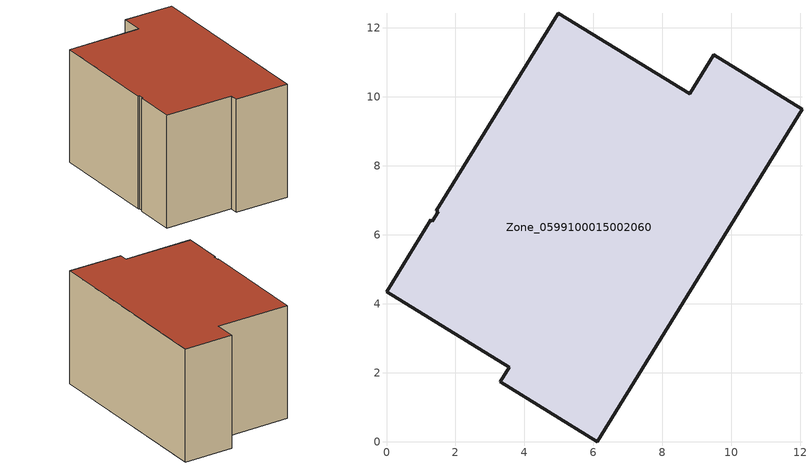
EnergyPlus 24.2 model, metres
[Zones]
Zone_0599100015002060
 floor ground (C_G): 0,4.36 1.28,6.43 1.33,6.4 1.5,6.66 1.44,6.7 4.98,12.43 8.79,10.09 9.49,11.22 12.05,9.63 6.11,0 3.3,1.74 3.56,2.15 z1.13
 wall outside (C_F): 1.5,6.66 1.33,6.4 1.28,6.43 0,4.36 3.56,2.15 3.3,1.74 6.11,0 12.05,9.63 9.49,11.22 8.79,10.09 4.98,12.43 1.44,6.7 1.5,6.66 z1.13:7.94
 roof outside (C_R): 4.98,12.43 1.44,6.7 1.5,6.66 1.33,6.4 1.28,6.43 0,4.36 3.56,2.15 3.3,1.74 6.11,0 12.05,9.63 9.49,11.22 8.79,10.09 z7.94
[BUILDING]
Pand.0599100015002060: North Axis=0; Terrain=City; Loads Convergence Tolerance Value=0.04; Temperature Convergence Tolerance Value=0.4; Solar Distribution=FullExterior; Maximum Number of Warmup Days=25; Minimum Number of Warmup Days=1
[Site:Location]
Rotterdam.The.Hague.AP_ZH_NLD Design_Conditions: Latitude=51.96; Longitude=4.45; Time Zone=1; Elevation=-4.5
[SITE:GROUNDTEMPERATURE:BUILDINGSURFACE]
18, 18, 18, 18, 18, 18, 18, 18, 18, 18, 18, 18
[MATERIAL] Thermal Absorptance=0.9; Solar Absorptance=0.7; Visible Absorptance=0.7
Name | Roughness | Thickness | Conductivity | Density | Specific Heat
G.TC.1992-2005 | MediumSmooth | 0.15 | 0.06 | 540 | 1210
F.TC.1992-2005 | Rough | 0.3 | 0.12 | 1920 | 840
R.TC.1992-2005 | MediumRough | 0.2 | 0.08 | 1500 | 1000
[CONSTRUCTION]
C_G: G.TC.1992-2005
C_F: F.TC.1992-2005
C_R: R.TC.1992-2005
[ZONE]
Zone_0599100015002060: Type=1; Multiplier=1; Ceiling Height=Autocalculate; Volume=Autocalculate; Floor Area=autocalculate; Part of Total Floor Area=Yes
[ZONEINFILTRATION:DESIGNFLOWRATE]
Infil_Zone_0599100015002060: Zone or ZoneList or Space or SpaceList=Zone_0599100015002060; Schedule=AlwaysOn; Design Flow Rate Calculation Method=Flow/Area; Flow Rate per Floor Area=0.0015; Constant Term Coefficient=1; Temperature Term Coefficient=0; Velocity Term Coefficient=0; Velocity Squared Term Coefficient=0
[HVACTEMPLATE:ZONE:IDEALLOADSAIRSYSTEM]
Zone_0599100015002060: Maximum Heating Supply Air Temperature=50; Minimum Cooling Supply Air Temperature=13; Maximum Heating Supply Air Humidity Ratio=0.0156; Minimum Cooling Supply Air Humidity Ratio=0.0077; Heating Limit=NoLimit; Cooling Limit=NoLimit; Dehumidification Control Type=ConstantSensibleHeatRatio; Cooling Sensible Heat Ratio=0.7; Dehumidification Setpoint=60; Humidification Control Type=None; Humidification Setpoint=30; Outdoor Air Method=None; Outdoor Air Flow Rate per Person=0.00944; Outdoor Air Flow Rate per Zone Floor Area=0; Outdoor Air Flow Rate per Zone=0; Demand Controlled Ventilation Type=None; Outdoor Air Economizer Type=NoEconomizer; Heat Recovery Type=None; Sensible Heat Recovery Effectiveness=0.7; Latent Heat Recovery Effectiveness=0.65
[ZONECONTROL:THERMOSTAT]
ThermostatControl_Zone_0599100015002060: Zone or ZoneList=Zone_0599100015002060; Control Type Schedule=DualSetpointControlType; Control 1=Thermostat_Zone_0599100015002060; Temperature Difference Between Cutout And Setpoint=0
[THERMOSTATSETPOINT:DUALSETPOINT]
Thermostat_Zone_0599100015002060: Heating Setpoint Temperature Schedule=HeatingSetpoint_Zone_0599100015002060; Cooling Setpoint Temperature Schedule=CoolingSetpoint_Zone_0599100015002060
[SCHEDULE:COMPACT]
HeatingSetpoint_Zone_0599100015002060: Through: 12/31, For: AllDays, Until: 24:00, 21
CoolingSetpoint_Zone_0599100015002060: Through: 12/31, For: AllDays, Until: 24:00, 24
DualSetpointControlType: Through: 12/31, For: AllDays, Until: 24:00, 4
AlwaysOn: Through: 12/31, For: AllDays, Until: 24:00, 1
